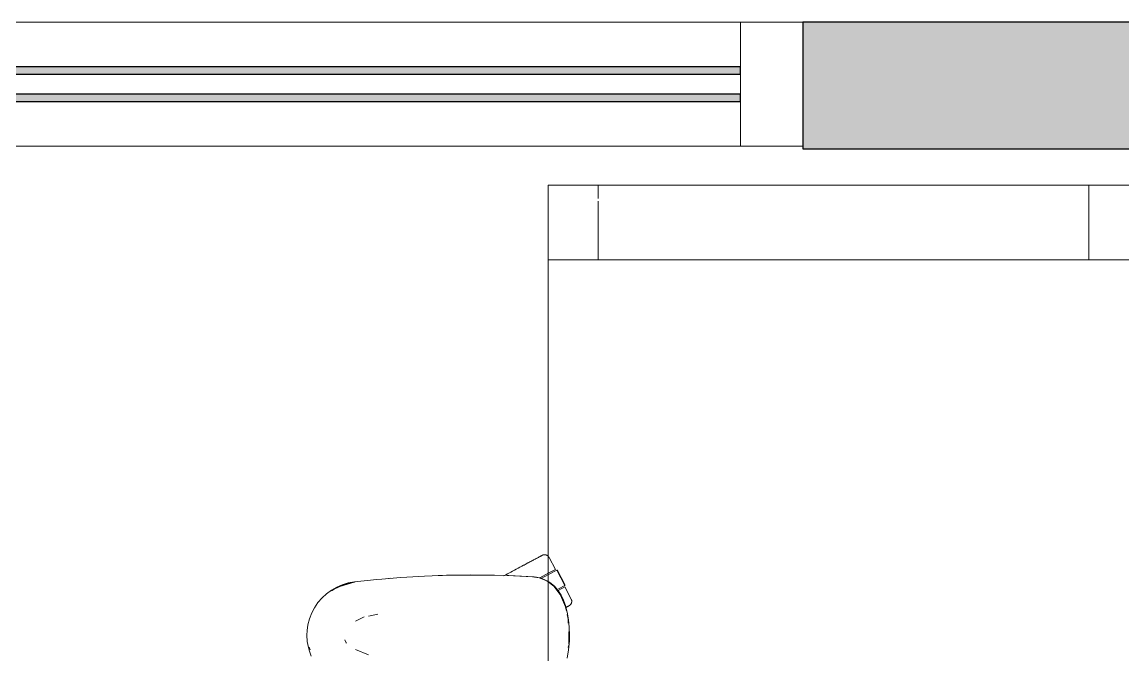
# Model space of a CAD drawing. Header units: millimetres. Extents: x 79795 to 317870, y -36033 to 97293.
# Drawn here: x 194523 to 195409, y 13098 to 13607 of the extents above; entities that cross this region are included whole.
import ezdxf

# ---------------------------------------------------------------- set-up
doc = ezdxf.new("R2010")
doc.units = ezdxf.units.MM
doc.header["$MEASUREMENT"] = 0
for name, color, linetype, lineweight in [('CSM-STL-XX-ZZ-M3-A-XXXX-00001_detached _19_04_21__rvt-1-Level 4$0$A-GLAZ-CURT', 7, 'CONTINUOUS', 9), ('CSM-STL-XX-ZZ-M3-A-XXXX-00001_detached _19_04_21__rvt-1-Level 4$0$A-GLAZ-CWMG', 7, 'CONTINUOUS', 9), ('CSM-STL-XX-ZZ-M3-A-XXXX-00001_detached _19_04_21__rvt-1-Level 4$0$A-WALL-PATT', 7, 'CONTINUOUS', 9), ('CSM-STL-XX-ZZ-M3-A-XXXX-00001_detached _19_04_21__rvt-1-Level 4$0$I-WALL', 7, 'CONTINUOUS', 9), ('G-IMPT', 8, 'CONTINUOUS', 9), ('I-FURN', 8, 'CONTINUOUS', 9)]:
    doc.layers.add(name, color=color, linetype=linetype, lineweight=lineweight)

msp = doc.modelspace()

# ---------------------------------------------------------------- hatches: boundary and pattern name
at = {"layer": 'CSM-STL-XX-ZZ-M3-A-XXXX-00001_detached _19_04_21__rvt-1-Level 4$0$A-GLAZ-CURT'}
h = msp.add_hatch(color=256, dxfattribs=at)
h.paths.add_polyline_path([(195100.83, 13543.33), (195100.83, 13549.33), (194250.83, 13549.33), (194250.83, 13543.33), (195063.73, 13543.33)], flags=0)
h.paths.add_polyline_path([(195100.83, 13565.33), (195100.83, 13571.33), (194250.83, 13571.33), (194250.83, 13565.33), (195063.73, 13565.33)], flags=0)
at = {"layer": 'CSM-STL-XX-ZZ-M3-A-XXXX-00001_detached _19_04_21__rvt-1-Level 4$0$A-WALL-PATT'}
h = msp.add_hatch(color=256, dxfattribs=at)
h.paths.add_polyline_path([(195450.83, 13505.33), (195450.83, 13607.33), (195150.83, 13607.33), (195150.83, 13505.33)], flags=0)
h.paths.add_polyline_path([(192450.83, 13505.33), (192450.83, 13607.33), (192150.83, 13607.33), (192150.83, 13505.33), (192372.83, 13505.33)], flags=0)

# ---------------------------------------------------------------- linework, layer by layer
at = {"layer": 'CSM-STL-XX-ZZ-M3-A-XXXX-00001_detached _19_04_21__rvt-1-Level 4$0$A-GLAZ-CURT', "lineweight": 30}
for p, q in [((195100.83, 13571.33), (194250.83, 13571.33)), ((195100.83, 13565.33), (195100.83, 13571.33)), ((194250.83, 13565.33), (195100.83, 13565.33)), ((195100.83, 13549.33), (194250.83, 13549.33)), ((195100.83, 13543.33), (195100.83, 13549.33)), ((194250.83, 13543.33), (195100.83, 13543.33))]:
    msp.add_line(p, q, dxfattribs=at)
at = {"layer": 'CSM-STL-XX-ZZ-M3-A-XXXX-00001_detached _19_04_21__rvt-1-Level 4$0$A-GLAZ-CWMG'}
for p, q in [((195100.83, 13607.33), (194250.83, 13607.33)), ((195100.83, 13507.33), (194250.83, 13507.33))]:
    msp.add_line(p, q, dxfattribs=at)
at = {"layer": 'CSM-STL-XX-ZZ-M3-A-XXXX-00001_detached _19_04_21__rvt-1-Level 4$0$A-GLAZ-CWMG', "lineweight": 20, "extrusion": (0, 0, -1)}
for p, q in [((195150.83, 13607.33), (195100.83, 13607.33)), ((195100.83, 13607.33), (195100.83, 13507.33)), ((195150.83, 13507.33), (195150.83, 13607.33)), ((195100.83, 13507.33), (195150.83, 13507.33))]:
    msp.add_line(p, q, dxfattribs=at)
at = {"layer": 'CSM-STL-XX-ZZ-M3-A-XXXX-00001_detached _19_04_21__rvt-1-Level 4$0$I-WALL', "lineweight": 30}
for p, q in [((195450.83, 13607.33), (195150.83, 13607.33)), ((195150.83, 13607.33), (195150.83, 13505.33)), ((195150.83, 13505.33), (195450.83, 13505.33))]:
    msp.add_line(p, q, dxfattribs=at)
at = {"layer": 'G-IMPT'}
for p, q in [((194808.05, 13158.63), (194790.12, 13156.72)), ((194812.18, 13158.97), (194808.05, 13158.63)), ((194827.24, 13160.22), (194812.18, 13158.97)), ((194819.05, 13159.57), (194817.38, 13159.4)), ((194827.24, 13160.22), (194832.33, 13160.55)), ((194832.33, 13160.55), (194846.46, 13161.36)), ((194852.49, 13161.61), (194846.46, 13161.36)), ((194852.49, 13161.61), (194864.25, 13162)), ((194857.37, 13161.75), (194859.31, 13161.86)), ((194859.31, 13161.86), (194860.81, 13161.88)), ((194872.67, 13162.17), (194864.25, 13162)), ((194872.67, 13162.17), (194883.46, 13162.25)), ((194872.67, 13162.17), (194892.85, 13162.21)), ((194872.67, 13162.17), (194902.68, 13162.05)), ((194902.68, 13162.05), (194883.46, 13162.25)), ((194892.85, 13162.21), (194902.68, 13162.05)), ((194892.85, 13162.21), (194914.25, 13161.71)), ((194892.85, 13162.21), (194913.04, 13161.75)), ((194892.85, 13162.17), (194894.89, 13162.19)), ((194894.89, 13162.19), (194896.8, 13162.12)), ((194902.68, 13162.05), (194914.25, 13161.71)), ((194914.25, 13161.71), (194913.04, 13161.75)), ((194913.04, 13161.75), (194934.82, 13160.66)), ((194913.04, 13161.75), (194933.22, 13160.77)), ((194914.25, 13161.71), (194934.82, 13160.66)), ((194934.82, 13160.66), (194933.22, 13160.77)), ((194934.82, 13160.66), (194936.47, 13160.41)), ((194938.68, 13159.94), (194934.84, 13160.53)), ((194938.86, 13159.96), (194936.47, 13160.41)), ((194938.68, 13159.94), (194944.88, 13157.53)), ((194938.86, 13159.96), (194940.21, 13159.59)), ((194943.85, 13158.2), (194940.21, 13159.59)), ((194767.45, 13147.04), (194771.54, 13150.04)), ((194771.5, 13149.35), (194773.6, 13150.94)), ((194775.98, 13152.55), (194771.54, 13150.04)), ((194781.67, 13154.68), (194773.6, 13150.94)), ((194775.98, 13152.55), (194780.22, 13154.36)), ((194790.64, 13156.72), (194778.18, 13152.89)), ((194778.18, 13152.89), (194787.32, 13155.81)), ((194780.22, 13154.36), (194785.08, 13155.83)), ((194781.67, 13154.68), (194790.07, 13156.59)), ((194790.12, 13156.72), (194785.08, 13155.83)), ((194790.64, 13156.72), (194787.32, 13155.81)), ((194943.85, 13158.2), (194946.09, 13156.92)), ((194944.88, 13157.53), (194946.09, 13156.64)), ((194946.09, 13156.92), (194947.28, 13156.24)), ((194946.09, 13156.64), (194950.5, 13153.36)), ((194947.28, 13156.24), (194951.02, 13153.17)), ((194950.5, 13153.36), (194955.72, 13146.58)), ((194953.69, 13150.13), (194951.02, 13153.17)), ((194956.35, 13146.08), (194953.69, 13150.13)), ((194760.7, 13140.04), (194764.02, 13143.88)), ((194767.45, 13147.04), (194764.02, 13143.88)), ((194955.72, 13146.58), (194957.56, 13142.18)), ((194956.35, 13146.08), (194958.33, 13142.01)), ((194959.89, 13136.56), (194957.56, 13142.18)), ((194959.92, 13137.67), (194958.33, 13142.01)), ((194757.86, 13135.87), (194755.67, 13131.71)), ((194757.86, 13135.87), (194760.7, 13140.04)), ((194959.89, 13136.56), (194960.6, 13133.09)), ((194959.92, 13137.67), (194961.34, 13132.19)), ((194962.34, 13126.26), (194961.34, 13132.19)), ((194752.58, 13122.13), (194753.84, 13127)), ((194755.67, 13131.71), (194753.84, 13127)), ((194791.01, 13125.15), (194797.79, 13128.42)), ((194808.84, 13130.75), (194801.41, 13129.18)), ((194961.16, 13130.35), (194961.93, 13126.6)), ((194961.93, 13126.6), (194962.13, 13123.39)), ((194962.34, 13126.26), (194962.91, 13120.11)), ((194751.76, 13113.77), (194751.93, 13117.62)), ((194752.58, 13122.13), (194751.93, 13117.62)), ((194962.52, 13116.88), (194962.72, 13113.77)), ((194963.09, 13113.77), (194962.91, 13120.11)), ((194751.76, 13113.77), (194752.06, 13108.73)), ((194752.06, 13108.73), (194752.94, 13103.78)), ((194782.37, 13109.95), (194783.39, 13107.72)), ((194783.39, 13107.72), (194783.69, 13107.27)), ((194962.32, 13105.45), (194962.09, 13103.82)), ((194963, 13109.26), (194962.43, 13101.95)), ((194962.48, 13106.61), (194962.72, 13113.77)), ((194963, 13109.26), (194963.09, 13113.77)), ((194752.94, 13103.78), (194753.5, 13101.65)), ((194755.21, 13096.88), (194753.5, 13101.65)), ((194754.3, 13102.09), (194753.68, 13104.12)), ((194801.34, 13098.05), (194790.91, 13102.2)), ((194961.31, 13095.19), (194962.43, 13101.95))]:
    msp.add_line(p, q, dxfattribs=at)
at = {"layer": 'I-FURN'}
for p, q in [((195746.09, 13475.97), (194946.09, 13475.97)), ((194946.09, 13475.97), (194946.09, 12075.97)), ((194946.09, 12075.97), (194946.09, 13475.97)), ((194946.09, 13475.97), (195746.09, 13475.97)), ((194946.09, 13475.97), (195381.09, 13475.97)), ((194986.09, 13475.97), (194946.09, 13475.97)), ((194946.09, 13475.97), (194946.09, 13415.97)), ((194946.09, 13415.97), (194946.09, 13475.97)), ((196506.09, 13475.97), (194986.09, 13475.97)), ((194986.09, 13465.39), (194986.09, 13475.97)), ((194986.09, 13465.39), (194986.09, 13475.97)), ((195381.09, 13475.97), (195511.09, 13475.97)), ((195381.09, 13415.97), (195381.09, 13475.97)), ((195381.09, 13415.97), (195381.09, 13475.97)), ((194986.09, 13415.97), (194986.09, 13463.08)), ((194986.09, 13415.97), (194986.09, 13463.08)), ((194946.09, 13415.97), (194986.09, 13415.97)), ((195381.09, 13415.97), (194946.09, 13415.97)), ((194986.09, 13415.97), (196506.09, 13415.97)), ((195511.09, 13415.97), (195381.09, 13415.97)), ((194937.07, 13175.87), (194937.6, 13176.16)), ((194937.88, 13176.3), (194937.36, 13176.03)), ((194937.6, 13176.16), (194938.1, 13176.42)), ((194938.36, 13176.56), (194937.88, 13176.3)), ((194938.1, 13176.42), (194938.57, 13176.67)), ((194938.81, 13176.8), (194938.36, 13176.56)), ((194938.57, 13176.67), (194939, 13176.9)), ((194939.22, 13177.01), (194938.81, 13176.8)), ((194939, 13176.9), (194939.39, 13177.11)), ((194939.59, 13177.21), (194939.22, 13177.01)), ((194939.39, 13177.11), (194939.75, 13177.3)), ((194939.93, 13177.39), (194939.59, 13177.21)), ((194939.75, 13177.3), (194940.07, 13177.47)), ((194940.22, 13177.55), (194939.93, 13177.39)), ((194940.07, 13177.47), (194940.35, 13177.61)), ((194940.48, 13177.69), (194940.22, 13177.55)), ((194940.35, 13177.61), (194940.59, 13177.74)), ((194940.7, 13177.8), (194940.48, 13177.69)), ((194940.59, 13177.74), (194940.79, 13177.85)), ((194940.88, 13177.9), (194940.7, 13177.8)), ((194940.79, 13177.85), (194940.95, 13177.94)), ((194941.02, 13177.97), (194940.88, 13177.9)), ((194940.95, 13177.94), (194941.07, 13178)), ((194941.12, 13178.03), (194941.02, 13177.97)), ((194941.07, 13178), (194941.15, 13178.04)), ((194941.18, 13178.06), (194941.12, 13178.03)), ((194941.15, 13178.04), (194941.2, 13178.07)), ((194941.2, 13178.07), (194941.18, 13178.06)), ((194941.2, 13178.07), (194941.34, 13178.14)), ((194941.2, 13178.07), (194941.2, 13178.07)), ((194941.34, 13178.14), (194941.49, 13178.21)), ((194941.49, 13178.21), (194941.64, 13178.27)), ((194941.64, 13178.27), (194941.79, 13178.33)), ((194941.79, 13178.33), (194941.95, 13178.37)), ((194941.95, 13178.37), (194942.1, 13178.42)), ((194942.1, 13178.42), (194942.26, 13178.45)), ((194942.26, 13178.45), (194942.42, 13178.48)), ((194942.42, 13178.48), (194942.58, 13178.51)), ((194942.58, 13178.51), (194942.74, 13178.53)), ((194942.74, 13178.53), (194942.9, 13178.54)), ((194942.9, 13178.54), (194943.06, 13178.54)), ((194943.06, 13178.54), (194943.22, 13178.54)), ((194943.22, 13178.54), (194943.38, 13178.53)), ((194943.38, 13178.53), (194943.54, 13178.52)), ((194943.54, 13178.52), (194943.7, 13178.5)), ((194943.7, 13178.5), (194943.86, 13178.47)), ((194943.86, 13178.47), (194944.02, 13178.43)), ((194944.02, 13178.43), (194944.17, 13178.39)), ((194944.17, 13178.39), (194944.33, 13178.35)), ((194944.33, 13178.35), (194944.48, 13178.29)), ((194944.48, 13178.29), (194944.63, 13178.24)), ((194944.63, 13178.24), (194944.78, 13178.17)), ((194944.78, 13178.17), (194944.92, 13178.1)), ((194944.92, 13178.1), (194945.07, 13178.03)), ((194945.07, 13178.03), (194945.2, 13177.94)), ((194945.2, 13177.94), (194945.34, 13177.86)), ((194945.34, 13177.86), (194945.47, 13177.76)), ((194945.47, 13177.76), (194945.6, 13177.67)), ((194945.6, 13177.67), (194945.72, 13177.56)), ((194945.72, 13177.56), (194945.84, 13177.46)), ((194945.84, 13177.46), (194945.96, 13177.34)), ((194945.96, 13177.34), (194946.07, 13177.23)), ((194946.07, 13177.23), (194946.18, 13177.11)), ((194946.18, 13177.11), (194946.28, 13176.98)), ((194946.28, 13176.98), (194946.37, 13176.85)), ((194946.37, 13176.85), (194946.47, 13176.72)), ((194946.47, 13176.72), (194946.55, 13176.58)), ((194946.55, 13176.58), (194946.63, 13176.44)), ((194946.63, 13176.44), (194946.65, 13176.4)), ((194951.8, 13166.72), (194946.65, 13176.4)), ((194921.32, 13167.5), (194920.34, 13166.98)), ((194920.79, 13167.22), (194921.78, 13167.74)), ((194922.3, 13168.02), (194921.32, 13167.5)), ((194921.78, 13167.74), (194922.75, 13168.26)), ((194923.27, 13168.54), (194922.3, 13168.02)), ((194922.75, 13168.26), (194923.71, 13168.77)), ((194924.23, 13169.04), (194923.27, 13168.54)), ((194923.71, 13168.77), (194924.66, 13169.28)), ((194925.17, 13169.55), (194924.23, 13169.04)), ((194924.66, 13169.28), (194925.6, 13169.78)), ((194926.1, 13170.04), (194925.17, 13169.55)), ((194925.6, 13169.78), (194926.52, 13170.27)), ((194927.02, 13170.53), (194926.1, 13170.04)), ((194926.52, 13170.27), (194927.43, 13170.75)), ((194927.91, 13171), (194927.02, 13170.53)), ((194927.43, 13170.75), (194928.32, 13171.22)), ((194928.79, 13171.47), (194927.91, 13171)), ((194928.32, 13171.22), (194929.19, 13171.68)), ((194929.65, 13171.93), (194928.79, 13171.47)), ((194929.19, 13171.68), (194930.03, 13172.13)), ((194930.48, 13172.37), (194929.65, 13171.93)), ((194931.29, 13172.8), (194930.48, 13172.37)), ((194932.08, 13173.22), (194931.29, 13172.8)), ((194932.84, 13173.62), (194932.08, 13173.22)), ((194933.58, 13174.02), (194932.84, 13173.62)), ((194934.28, 13174.39), (194933.58, 13174.02)), ((194934.96, 13174.75), (194934.28, 13174.39)), ((194935.61, 13175.1), (194934.96, 13174.75)), ((194936.23, 13175.42), (194935.61, 13175.1)), ((194936.81, 13175.73), (194936.23, 13175.42)), ((194936.5, 13175.57), (194937.07, 13175.87)), ((194937.36, 13176.03), (194936.81, 13175.73)), ((194911.34, 13162.19), (194910.35, 13161.67)), ((194910.8, 13161.91), (194911.79, 13162.43)), ((194912.33, 13162.72), (194911.34, 13162.19)), ((194911.79, 13162.43), (194912.79, 13162.96)), ((194913.32, 13163.25), (194912.33, 13162.72)), ((194912.79, 13162.96), (194913.78, 13163.49)), ((194914.33, 13163.78), (194913.32, 13163.25)), ((194913.78, 13163.49), (194914.79, 13164.02)), ((194915.33, 13164.31), (194914.33, 13163.78)), ((194914.79, 13164.02), (194915.79, 13164.56)), ((194916.34, 13164.85), (194915.33, 13164.31)), ((194915.79, 13164.56), (194916.8, 13165.09)), ((194917.34, 13165.38), (194916.34, 13164.85)), ((194916.8, 13165.09), (194917.8, 13165.63)), ((194918.34, 13165.92), (194917.34, 13165.38)), ((194917.8, 13165.63), (194918.8, 13166.16)), ((194919.34, 13166.45), (194918.34, 13165.92)), ((194918.8, 13166.16), (194919.8, 13166.69)), ((194920.34, 13166.98), (194919.34, 13166.45)), ((194919.8, 13166.69), (194920.79, 13167.22)), ((194946.52, 13163.91), (194939.14, 13159.98)), ((194940.42, 13159.53), (194946.23, 13162.62)), ((194946.23, 13162.62), (194952.93, 13166.18)), ((194951.8, 13166.72), (194946.52, 13163.91)), ((194952.93, 13166.18), (194959.5, 13153.82)), ((194959.67, 13153.91), (194953.1, 13166.27)), ((194959.31, 13152.59), (194954.12, 13149.83)), ((194959.5, 13153.82), (194954.21, 13151.01)), ((194964.46, 13142.9), (194959.31, 13152.59)), ((194964.46, 13142.9), (194964.54, 13142.76)), ((194964.54, 13142.76), (194964.6, 13142.61)), ((194964.6, 13142.61), (194964.66, 13142.46)), ((194964.66, 13142.46), (194964.72, 13142.31)), ((194964.72, 13142.31), (194964.77, 13142.16)), ((194964.77, 13142.16), (194964.81, 13142)), ((194964.81, 13142), (194964.85, 13141.85)), ((194964.85, 13141.85), (194964.88, 13141.69)), ((194964.88, 13141.69), (194964.9, 13141.53)), ((194964.9, 13141.53), (194964.92, 13141.37)), ((194964.92, 13140.73), (194964.91, 13140.56)), ((194964.92, 13141.37), (194964.93, 13141.21)), ((194964.93, 13140.89), (194964.92, 13140.73)), ((194964.93, 13141.21), (194964.93, 13141.05)), ((194964.93, 13141.05), (194964.93, 13140.89)), ((194960.17, 13136.05), (194960.6, 13136.28)), ((194960.81, 13136.4), (194960.4, 13136.18)), ((194960.6, 13136.28), (194960.99, 13136.49)), ((194961.19, 13136.6), (194960.81, 13136.4)), ((194960.99, 13136.49), (194961.34, 13136.68)), ((194961.52, 13136.78), (194961.19, 13136.6)), ((194961.34, 13136.68), (194961.66, 13136.85)), ((194961.82, 13136.93), (194961.52, 13136.78)), ((194961.66, 13136.85), (194961.94, 13137)), ((194962.08, 13137.07), (194961.82, 13136.93)), ((194961.94, 13137), (194962.18, 13137.13)), ((194962.3, 13137.19), (194962.08, 13137.07)), ((194962.18, 13137.13), (194962.38, 13137.23)), ((194962.48, 13137.28), (194962.3, 13137.19)), ((194962.38, 13137.23), (194962.55, 13137.32)), ((194962.62, 13137.36), (194962.48, 13137.28)), ((194962.55, 13137.32), (194962.67, 13137.38)), ((194962.72, 13137.41), (194962.62, 13137.36)), ((194962.67, 13137.38), (194962.75, 13137.43)), ((194962.78, 13137.44), (194962.72, 13137.41)), ((194962.75, 13137.43), (194962.79, 13137.45)), ((194962.8, 13137.45), (194962.78, 13137.44)), ((194962.79, 13137.45), (194962.8, 13137.45)), ((194962.84, 13137.47), (194962.8, 13137.45)), ((194962.98, 13137.55), (194962.84, 13137.47)), ((194963.11, 13137.64), (194962.98, 13137.55)), ((194963.24, 13137.73), (194963.11, 13137.64)), ((194963.37, 13137.83), (194963.24, 13137.73)), ((194963.5, 13137.93), (194963.37, 13137.83)), ((194963.62, 13138.03), (194963.5, 13137.93)), ((194963.74, 13138.15), (194963.62, 13138.03)), ((194963.85, 13138.26), (194963.74, 13138.15)), ((194963.96, 13138.38), (194963.85, 13138.26)), ((194964.06, 13138.51), (194963.96, 13138.38)), ((194964.16, 13138.63), (194964.06, 13138.51)), ((194964.25, 13138.77), (194964.16, 13138.63)), ((194964.34, 13138.9), (194964.25, 13138.77)), ((194964.42, 13139.04), (194964.34, 13138.9)), ((194964.5, 13139.18), (194964.42, 13139.04)), ((194964.57, 13139.33), (194964.5, 13139.18)), ((194964.63, 13139.48), (194964.57, 13139.33)), ((194964.69, 13139.63), (194964.63, 13139.48)), ((194964.74, 13139.78), (194964.69, 13139.63)), ((194964.79, 13139.93), (194964.74, 13139.78)), ((194964.83, 13140.09), (194964.79, 13139.93)), ((194964.86, 13140.25), (194964.83, 13140.09)), ((194964.89, 13140.4), (194964.86, 13140.25)), ((194964.91, 13140.56), (194964.89, 13140.4))]:
    msp.add_line(p, q, dxfattribs=at)

doc.saveas('drawing.dxf')
